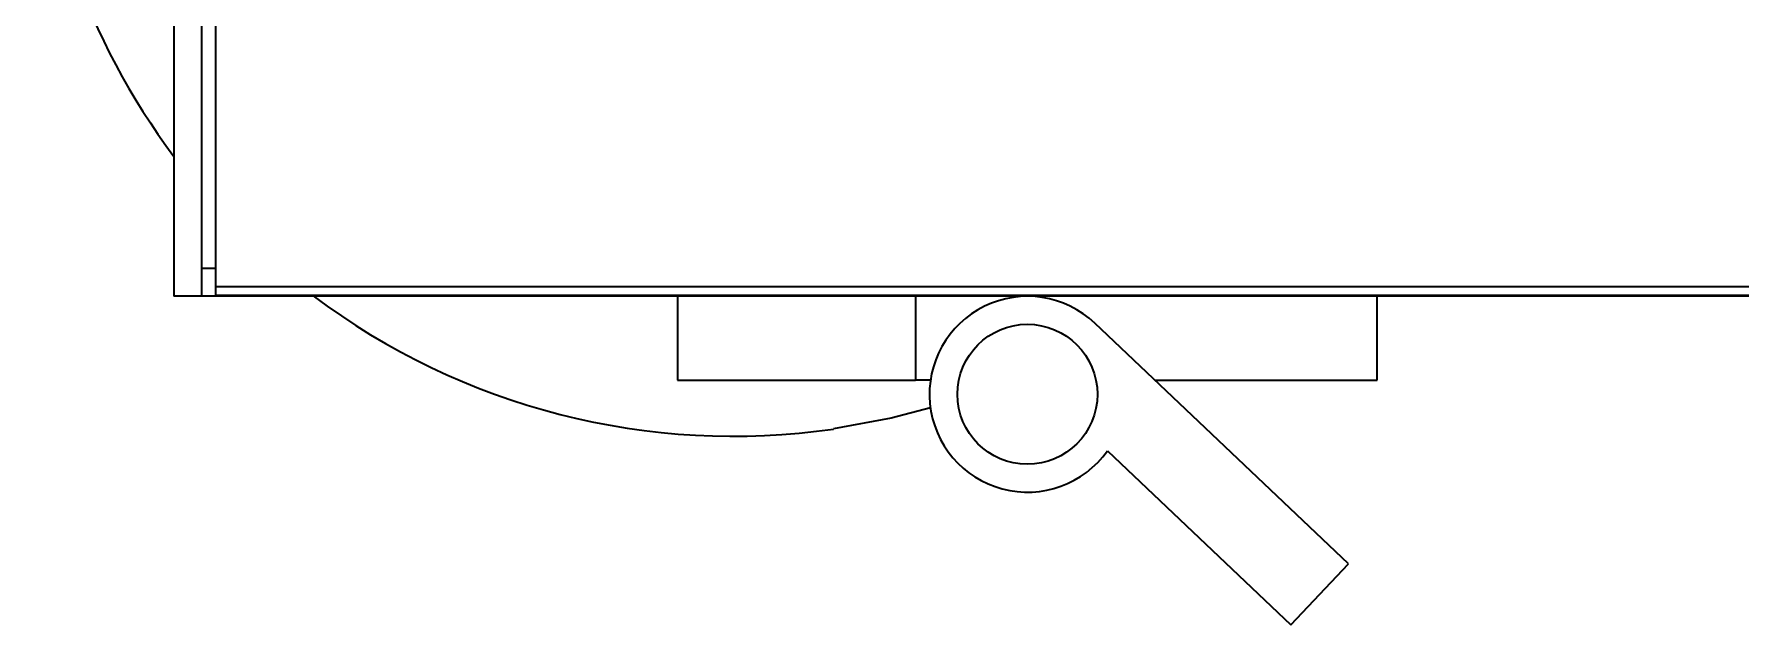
# Model space of a CAD drawing. Header units: millimetres. Extents: x 0 to 420, y 0 to 297.
# Drawn here: x 275.217 to 276.437, y 142.857 to 143.28 of the extents above; entities that cross this region are included whole.
import ezdxf

# ---------------------------------------------------------------- set-up
doc = ezdxf.new("R2010")
doc.units = ezdxf.units.MM

msp = doc.modelspace()

# ---------------------------------------------------------------- linework, layer by layer
at = {"color": 7, "linetype": 'Continuous', "lineweight": 35}
for p, q in [((275.317, 147.1391), (275.317, 143.0922)), ((275.337, 143.0922), (275.337, 147.1045)), ((275.347, 143.0991), (275.347, 147.1004)), ((275.347, 143.1122), (275.337, 143.1122)), ((275.337, 143.0922), (275.317, 143.0922)), ((277.5766, 143.0922), (275.337, 143.0922)), ((286.287, 143.0991), (275.347, 143.0991)), ((275.347, 143.0927), (275.347, 143.0991)), ((286.287, 143.0927), (275.347, 143.0927)), ((275.677, 143.0922), (275.677, 143.0322)), ((275.847, 143.0922), (275.847, 143.0322)), ((276.177, 143.0322), (276.177, 143.0922)), ((276.1565, 142.9009), (275.9752, 143.073)), ((275.677, 143.0322), (275.847, 143.0322)), ((275.8578, 143.0322), (275.847, 143.0322)), ((276.0182, 143.0322), (276.177, 143.0322)), ((275.9842, 142.9818), (276.1152, 142.8573)), ((276.1152, 142.8573), (276.1565, 142.9009))]:
    msp.add_line(p, q, dxfattribs=at)
at = {"color": 7, "linetype": 'Continuous', "lineweight": 35, "flags": 128}
msp.add_lwpolyline([(275.8577, 143.0124), (275.8297, 143.0051), (275.7885, 142.9974)], dxfattribs=at)
at = {"color": 7, "linetype": 'Continuous', "lineweight": 35}
msp.add_circle((275.927, 143.0222), 0.05, dxfattribs=at)
for centre, radius, start, end in [((275.717, 143.4922), 0.5, 147.1401, 216.8699), ((275.717, 143.4922), 0.5, 233.0442, 278.2197), ((275.927, 143.0222), 0.07, 46.4812, 324.6944)]:
    msp.add_arc(centre, radius, start, end, dxfattribs=at)

doc.saveas('drawing.dxf')
